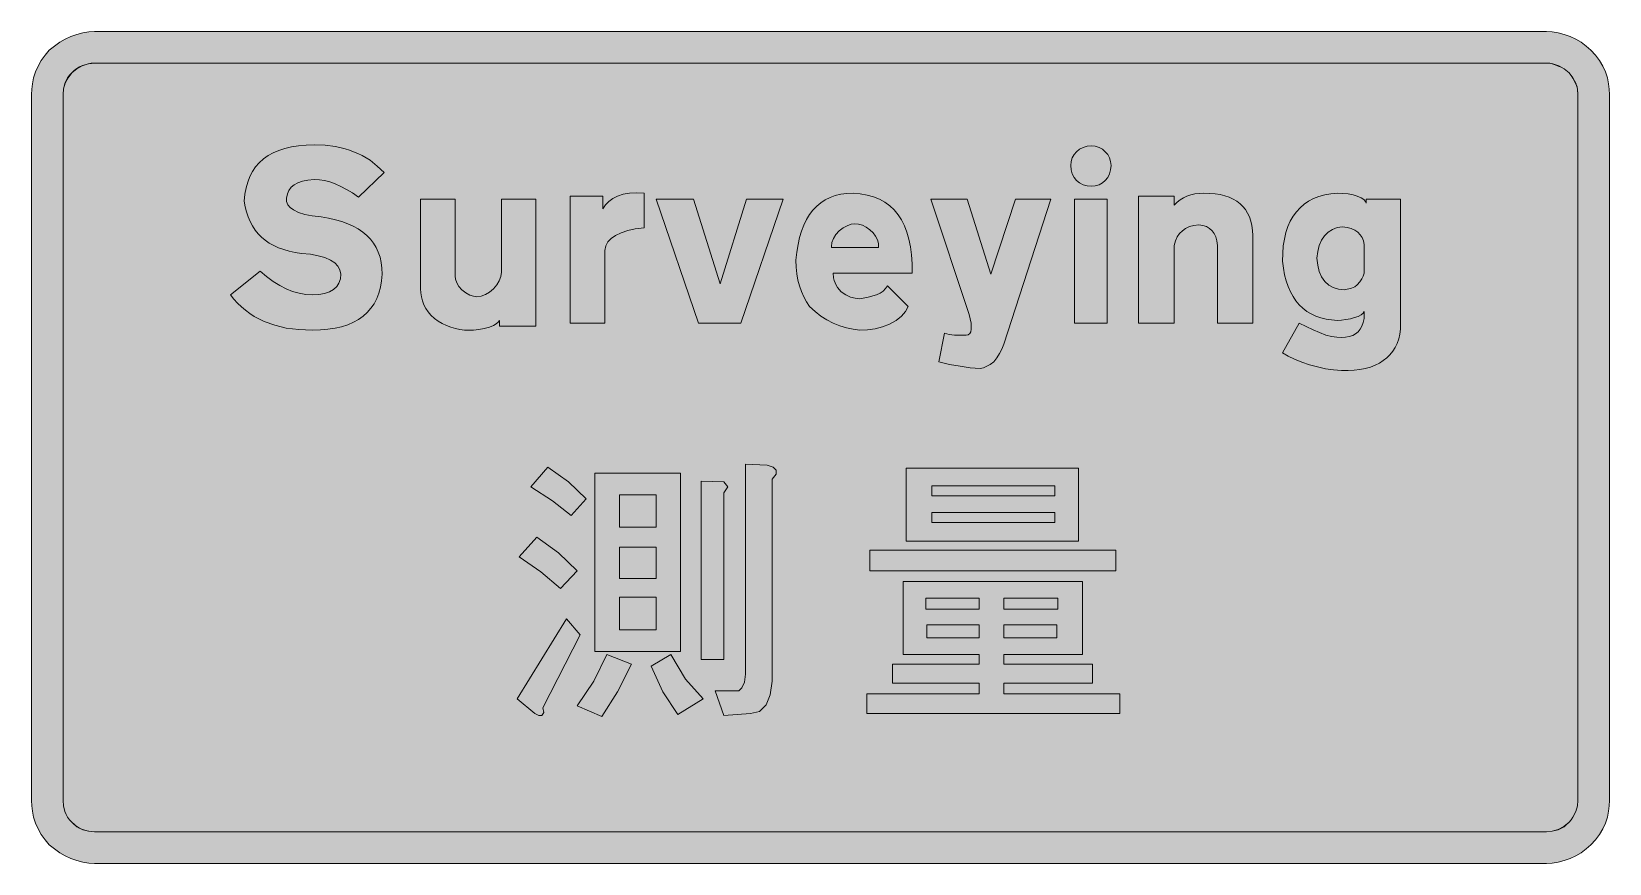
# Model space of a CAD drawing. Header units: metres. Extents: x 44 to 525, y 10 to 264.
import ezdxf

# ---------------------------------------------------------------- set-up
doc = ezdxf.new("R2010")
doc.units = ezdxf.units.M
doc.layers.add('FILL_BLACK_000000', color=7, linetype='Continuous', true_color=0x000000)
doc.layers.add('FILL_WHITE_FFFFFF', color=7, linetype='Continuous', true_color=0xffffff)

msp = doc.modelspace()

# ---------------------------------------------------------------- hatches: boundary and pattern name
at = {"layer": 'FILL_BLACK_000000', "true_color": 0x000000}
h = msp.add_hatch(color=7, dxfattribs=at)
h.dxf.hatch_style = 1
h.paths.add_polyline_path([(509.01, 263.11), (510.81, 262.63), (512.61, 262.02), (514.35, 261.24), (515.98, 260.26), (517.5, 259.11), (518.91, 257.82), (520.37, 256.37), (521.61, 254.74), (522.62, 253.01), (523.41, 251.22), (523.98, 249.42), (524.35, 247.66), (524.55, 245.95), (524.61, 244.32), (524.61, 29.52), (524.55, 27.89), (524.35, 26.18), (523.98, 24.42), (523.41, 22.62), (522.62, 20.83), (521.61, 19.09), (520.37, 17.47), (518.91, 16.02), (517.5, 14.73), (515.98, 13.58), (514.35, 12.6), (512.61, 11.82), (510.81, 11.21), (509.01, 10.73), (507.21, 10.43), (505.41, 10.32), (63.21, 10.32), (61.41, 10.43), (59.61, 10.73), (57.81, 11.21), (56.01, 11.82), (54.26, 12.6), (52.6, 13.58), (50.99, 14.73), (49.41, 16.02), (48.12, 17.47), (46.97, 19.09), (45.99, 20.83), (45.21, 22.62), (44.64, 24.42), (44.27, 26.18), (44.07, 27.89), (44.01, 29.52), (44.01, 244.32), (44.07, 245.95), (44.27, 247.66), (44.64, 249.42), (45.21, 251.22), (45.99, 253.01), (46.97, 254.74), (48.12, 256.37), (49.41, 257.82), (50.99, 259.11), (52.6, 260.26), (54.26, 261.24), (56.01, 262.02), (57.81, 262.63), (59.61, 263.11), (61.41, 263.41), (63.21, 263.52), (505.41, 263.52), (507.21, 263.41), (509.01, 263.11)])
h.paths.add_polyline_path([(61.37, 253.75), (59.53, 253.21), (58.65, 252.79), (57.81, 252.27), (57.02, 251.65), (56.31, 250.92), (55.59, 250.21), (55, 249.42), (54.53, 248.59), (54.17, 247.73), (53.74, 245.98), (53.61, 244.32), (53.61, 29.52), (53.74, 27.86), (54.17, 26.11), (54.53, 25.25), (55, 24.42), (55.59, 23.63), (56.31, 22.92), (57.04, 22.12), (57.85, 21.49), (59.61, 20.52), (61.41, 20.11), (63.21, 19.92), (505.41, 19.92), (507.21, 20.09), (508.97, 20.63), (510.68, 21.57), (512.31, 22.92), (512.94, 23.63), (513.49, 24.42), (514.33, 26.11), (514.84, 27.86), (515.01, 29.52), (515.01, 244.32), (514.84, 246.11), (514.33, 247.84), (513.49, 249.47), (512.31, 250.92), (510.85, 252.15), (509.2, 253.09), (507.37, 253.7), (506.41, 253.86), (505.41, 253.92), (63.21, 253.92), (61.37, 253.75)], flags=16)
h = msp.add_hatch(color=7, dxfattribs=at)
h.dxf.hatch_style = 1
h.paths.add_polyline_path([(121.65, 212.27), (121.7, 211.75), (122.08, 210.79), (122.81, 209.95), (123.81, 209.22), (125.33, 208.43), (127.22, 207.83), (129.51, 207.41), (132.21, 207.12), (134.45, 206.74), (136.54, 206.26), (138.49, 205.69), (140.31, 205.03), (141.97, 204.28), (143.5, 203.43), (144.88, 202.49), (146.12, 201.46), (147.22, 200.33), (148.17, 199.1), (148.97, 197.78), (149.63, 196.36), (150.15, 194.85), (150.52, 193.24), (150.74, 191.53), (150.81, 189.72), (150.62, 187.65), (150.28, 185.71), (149.78, 183.91), (149.13, 182.24), (148.32, 180.7), (147.37, 179.3), (146.26, 178.03), (145, 176.89), (143.59, 175.89), (142.02, 175.02), (140.31, 174.29), (138.45, 173.69), (136.44, 173.22), (134.28, 172.89), (131.97, 172.69), (129.51, 172.62), (125.4, 172.79), (121.6, 173.29), (118.08, 174.14), (114.81, 175.32), (113.28, 176.04), (111.82, 176.84), (110.45, 177.72), (109.15, 178.69), (107.92, 179.75), (106.75, 180.89), (105.65, 182.11), (104.61, 183.42), (113.61, 190.62), (115.62, 188.93), (117.61, 187.47), (119.59, 186.23), (121.56, 185.22), (123.53, 184.43), (125.51, 183.87), (127.5, 183.53), (129.51, 183.42), (131.52, 183.52), (133.27, 183.81), (134.77, 184.31), (136, 184.99), (136.96, 185.88), (137.65, 186.96), (138.07, 188.24), (138.21, 189.72), (137.93, 191), (137.31, 192.14), (136.34, 193.14), (135.02, 193.99), (133.36, 194.71), (131.33, 195.29), (128.95, 195.72), (126.21, 196.02), (124.3, 196.29), (122.5, 196.67), (120.81, 197.14), (119.23, 197.7), (117.76, 198.37), (116.41, 199.13), (115.16, 199.98), (114.02, 200.93), (112.99, 201.98), (112.07, 203.12), (111.26, 204.35), (110.56, 205.68), (109.96, 207.1), (109.47, 208.62), (109.09, 210.22), (108.81, 211.92), (109, 213.99), (109.34, 215.93), (109.84, 217.73), (110.49, 219.4), (111.3, 220.94), (112.25, 222.34), (113.36, 223.61), (114.62, 224.74), (116.03, 225.75), (117.6, 226.62), (119.31, 227.35), (121.17, 227.95), (123.18, 228.42), (125.34, 228.75), (127.65, 228.95), (130.11, 229.02), (133.42, 228.9), (136.56, 228.53), (139.48, 227.88), (140.83, 227.44), (142.11, 226.92), (143.43, 226.42), (144.7, 225.81), (147.1, 224.33), (149.32, 222.57), (151.41, 220.62), (143.61, 213.12), (141.74, 214.39), (139.94, 215.48), (138.2, 216.41), (136.52, 217.17), (134.88, 217.76), (133.27, 218.18), (131.69, 218.44), (130.11, 218.52), (128.21, 218.34), (126.56, 218.01), (125.16, 217.53), (124, 216.91), (123.08, 216.13), (122.39, 215.19), (121.94, 214.09), (121.71, 212.82), (121.65, 212.27)])
h = msp.add_hatch(color=7, dxfattribs=at)
h.dxf.hatch_style = 1
h.paths.add_polyline_path([(372.69, 221.42), (372.34, 220.22), (371.78, 219.14), (371.05, 218.22), (370.16, 217.46), (369.14, 216.9), (368.02, 216.54), (366.81, 216.42), (365.51, 216.54), (364.31, 216.9), (363.23, 217.46), (362.31, 218.22), (361.55, 219.14), (360.99, 220.22), (360.63, 221.42), (360.51, 222.72), (360.63, 223.93), (360.99, 225.05), (361.55, 226.07), (362.31, 226.96), (363.23, 227.69), (364.31, 228.25), (365.51, 228.6), (366.81, 228.72), (368.02, 228.6), (369.14, 228.25), (370.16, 227.69), (371.05, 226.96), (371.78, 226.07), (372.34, 225.05), (372.69, 223.93), (372.81, 222.72), (372.69, 221.42)])
h = msp.add_hatch(color=7, dxfattribs=at)
h.dxf.hatch_style = 1
h.paths.add_polyline_path([(197.61, 212.52), (197.61, 173.82), (186.51, 173.82), (186.51, 175.62), (186.17, 175.12), (185.57, 174.57), (184.7, 174.02), (183.51, 173.52), (181.89, 173.13), (180.25, 172.84), (178.66, 172.68), (177.21, 172.62), (175.85, 172.68), (174.47, 172.84), (173.1, 173.13), (171.73, 173.52), (170.4, 174.03), (169.11, 174.64), (167.87, 175.38), (166.71, 176.22), (165.67, 177.16), (164.79, 178.17), (164.06, 179.25), (163.48, 180.38), (163.05, 181.55), (162.74, 182.76), (162.57, 183.98), (162.51, 185.22), (162.51, 212.52), (173.01, 212.52), (173.01, 189.12), (173.13, 188.13), (173.5, 187.02), (174.15, 185.91), (175.11, 184.92), (176.28, 183.96), (177.47, 183.31), (178.61, 182.94), (179.61, 182.82), (180.96, 182.98), (182.27, 183.46), (183.53, 184.21), (184.71, 185.22), (185.72, 186.4), (186.47, 187.66), (186.95, 188.97), (187.11, 190.32), (187.11, 212.52), (197.61, 212.52)])
h = msp.add_hatch(color=7, dxfattribs=at)
h.dxf.hatch_style = 1
h.paths.add_polyline_path([(208.11, 213.42), (218.01, 213.42), (218.01, 209.52), (218.8, 210.76), (219.81, 211.81), (221.05, 212.68), (222.51, 213.42), (224.2, 213.98), (226.11, 214.32), (228.25, 214.43), (230.61, 214.32), (230.61, 203.82), (227.9, 203.49), (225.58, 202.96), (223.61, 202.26), (221.91, 201.42), (220.55, 200.51), (219.58, 199.51), (218.96, 198.34), (218.61, 196.92), (218.61, 174.72), (208.11, 174.72), (208.11, 213.42)])
h = msp.add_hatch(color=7, dxfattribs=at)
h.dxf.hatch_style = 1
h.paths.add_polyline_path([(234.21, 212.52), (245.61, 212.52), (253.71, 186.72), (261.81, 212.52), (272.91, 212.52), (260.01, 174.72), (253.71, 174.72), (247.11, 174.72), (234.21, 212.52)])
h = msp.add_hatch(color=7, dxfattribs=at)
h.dxf.hatch_style = 1
h.paths.add_polyline_path([(288.28, 188.52), (288.46, 187.74), (288.81, 187.02), (289.09, 186.34), (289.48, 185.67), (290.61, 184.32), (292.01, 183.36), (293.46, 182.71), (294.91, 182.34), (296.31, 182.22), (298.86, 182.71), (301.41, 183.42), (302.47, 183.93), (303.4, 184.54), (304.15, 185.28), (304.71, 186.12), (311.01, 179.82), (310.16, 178.3), (308.95, 176.89), (307.34, 175.6), (305.31, 174.42), (303.19, 173.63), (300.92, 173.07), (298.6, 172.73), (296.31, 172.62), (294.28, 172.91), (292.26, 173.33), (290.23, 173.93), (288.21, 174.72), (286.24, 175.73), (284.38, 176.93), (282.64, 178.31), (281.01, 179.82), (280.05, 181.23), (279.21, 182.74), (278.49, 184.36), (277.9, 186.08), (277.43, 187.9), (277.09, 189.82), (276.88, 191.83), (276.81, 193.92), (277.09, 196.37), (277.47, 198.67), (277.96, 200.82), (278.56, 202.8), (279.26, 204.63), (280.07, 206.31), (280.99, 207.82), (282.02, 209.18), (283.16, 210.38), (284.41, 211.42), (285.76, 212.31), (287.23, 213.03), (288.81, 213.59), (290.5, 214), (292.3, 214.24), (294.21, 214.32), (296.44, 214.12), (298.53, 213.74), (300.46, 213.19), (302.25, 212.46), (303.9, 211.56), (305.39, 210.48), (306.74, 209.23), (307.93, 207.79), (308.99, 206.19), (309.89, 204.41), (310.65, 202.45), (311.25, 200.31), (311.71, 198), (312.03, 195.52), (312.19, 192.86), (312.21, 190.02), (288.21, 190.02), (288.28, 188.52)])
h.paths.add_polyline_path([(302.01, 198.12), (302.01, 198.72), (302.01, 199.02), (301.67, 200.14), (301.11, 201.23), (300.32, 202.27), (299.31, 203.22), (298.18, 204.01), (297.06, 204.57), (295.93, 204.91), (294.81, 205.02), (293.64, 204.86), (292.41, 204.42), (291.18, 203.75), (290.01, 202.92), (289, 201.75), (288.25, 200.52), (287.77, 199.29), (287.61, 198.12), (287.61, 197.82), (302.01, 197.82), (302.01, 198.12)], flags=16)
h = msp.add_hatch(color=7, dxfattribs=at)
h.dxf.hatch_style = 1
h.paths.add_polyline_path([(340.11, 168.42), (339.56, 166.9), (338.83, 165.49), (338, 164.2), (337.11, 163.02), (336.03, 162.23), (335.01, 161.63), (333.99, 161.21), (332.91, 160.92), (329.93, 161.21), (326.83, 161.63), (323.63, 162.23), (320.31, 163.02), (322.11, 171.72), (323.5, 171.31), (325.11, 171.12), (328.71, 171.12), (329.32, 171.23), (329.8, 171.57), (330.1, 172.13), (330.21, 172.92), (330.21, 174.72), (329.61, 177.42), (317.91, 212.52), (329.01, 212.52), (336.21, 189.72), (343.71, 212.52), (354.51, 212.52), (340.11, 168.42)])
h = msp.add_hatch(color=7, dxfattribs=at)
h.dxf.hatch_style = 1
h.paths.add_polyline_path([(361.71, 174.72), (361.71, 212.52), (371.61, 212.52), (371.61, 174.72), (361.71, 174.72)])
h = msp.add_hatch(color=7, dxfattribs=at)
h.dxf.hatch_style = 1
h.paths.add_polyline_path([(405.21, 174.72), (405.21, 196.92), (405.21, 197.52), (405.21, 198.12), (405.21, 198.42), (405.03, 199.8), (404.7, 201.01), (404.22, 202.05), (403.6, 202.92), (402.82, 203.62), (401.88, 204.16), (400.78, 204.52), (399.51, 204.72), (398.02, 204.52), (396.69, 204.16), (395.53, 203.62), (394.52, 202.92), (393.67, 202.05), (392.97, 201.01), (392.42, 199.8), (392.01, 198.42), (392.01, 198.12), (392.01, 174.72), (381.21, 174.72), (381.21, 213.42), (392.01, 213.42), (392.01, 210.72), (392.91, 211.56), (393.85, 212.29), (394.84, 212.91), (395.91, 213.42), (397.09, 213.81), (398.35, 214.09), (399.66, 214.26), (401.01, 214.32), (402.81, 214.27), (404.48, 214.12), (406.04, 213.88), (407.49, 213.53), (408.82, 213.08), (410.03, 212.53), (411.13, 211.88), (412.11, 211.13), (412.98, 210.28), (413.74, 209.32), (414.39, 208.27), (414.93, 207.11), (415.36, 205.84), (415.69, 204.47), (415.9, 203), (416.01, 201.42), (416.01, 200.82), (416.01, 174.72), (405.21, 174.72)])
h = msp.add_hatch(color=7, dxfattribs=at)
h.dxf.hatch_style = 1
h.paths.add_polyline_path([(460.42, 169.95), (459.94, 168.61), (459.34, 167.37), (458.61, 166.22), (457.77, 165.16), (456.8, 164.21), (455.72, 163.36), (454.53, 162.61), (453.21, 161.96), (451.79, 161.42), (450.25, 160.98), (448.6, 160.65), (446.85, 160.43), (444.98, 160.32), (443.01, 160.32), (440.6, 160.53), (438.13, 160.91), (435.65, 161.45), (433.22, 162.12), (430.89, 162.9), (428.71, 163.78), (426.73, 164.73), (425.01, 165.72), (430.11, 174.72), (434.38, 172.69), (438.21, 171.12), (439.95, 170.73), (441.55, 170.48), (442.98, 170.4), (444.21, 170.52), (445.38, 170.7), (446.41, 171.03), (447.31, 171.51), (448.07, 172.13), (448.71, 172.91), (449.23, 173.85), (449.63, 174.95), (449.91, 176.22), (449.91, 178.32), (449.57, 177.83), (448.97, 177.31), (448.1, 176.84), (446.91, 176.52), (445.69, 176.13), (444.36, 175.84), (443.03, 175.68), (441.81, 175.62), (440, 175.74), (438.29, 176), (436.69, 176.39), (435.18, 176.91), (433.77, 177.57), (432.46, 178.36), (431.25, 179.29), (430.15, 180.34), (429.14, 181.54), (428.24, 182.86), (427.44, 184.32), (426.75, 185.91), (426.16, 187.64), (425.67, 189.5), (425.29, 191.49), (425.01, 193.62), (425.08, 196.02), (425.28, 198.27), (425.61, 200.38), (426.07, 202.34), (426.67, 204.15), (427.4, 205.81), (428.26, 207.33), (429.25, 208.69), (430.37, 209.91), (431.62, 210.99), (432.99, 211.91), (434.5, 212.69), (436.14, 213.32), (437.9, 213.8), (439.79, 214.13), (441.81, 214.32), (443.42, 214.26), (445.03, 214.09), (446.53, 213.81), (447.81, 213.42), (448.99, 212.92), (449.83, 212.37), (450.34, 211.82), (450.51, 211.32), (450.51, 212.52), (461.01, 212.52), (461.01, 172.92), (460.78, 171.39), (460.42, 169.95)])
h.paths.add_polyline_path([(449.3, 200.79), (448.72, 201.67), (447.96, 202.43), (447.03, 203.07), (445.94, 203.57), (444.7, 203.92), (443.31, 204.12), (441.7, 203.86), (440.23, 203.29), (438.94, 202.45), (437.83, 201.34), (436.92, 199.98), (436.22, 198.38), (435.75, 196.56), (435.51, 194.52), (435.75, 192.38), (436.23, 190.49), (436.95, 188.85), (437.91, 187.47), (439.09, 186.38), (440.49, 185.58), (442.1, 185.09), (443.91, 184.92), (446.08, 185.44), (447.03, 185.85), (447.81, 186.42), (448.6, 187.32), (449.2, 188.22), (449.62, 189.12), (449.91, 190.02), (449.91, 198.72), (449.7, 199.8), (449.3, 200.79)], flags=16)
h = msp.add_hatch(color=7, dxfattribs=at)
h.dxf.hatch_style = 1
h.paths.add_polyline_path([(207.51, 126.42), (212.91, 121.32), (208.41, 116.22), (202.71, 120.72), (196.11, 124.92), (201.21, 130.92), (207.51, 126.42)])
h = msp.add_hatch(color=7, dxfattribs=at)
h.dxf.hatch_style = 1
h.paths.add_polyline_path([(268.11, 131.52), (269.91, 130.92), (270.81, 130.02), (270.81, 128.82), (269.61, 127.32), (269.61, 65.82), (269.01, 61.62), (267.81, 58.62), (265.71, 56.52), (263.01, 55.92), (254.91, 55.32), (252.21, 62.82), (257.91, 62.82), (259.41, 62.82), (260.31, 63.72), (261.21, 65.52), (261.51, 67.92), (261.51, 131.82), (268.11, 131.52)])
h = msp.add_hatch(color=7, dxfattribs=at)
h.dxf.hatch_style = 1
h.paths.add_polyline_path([(310.41, 108.42), (310.41, 130.62), (362.91, 130.62), (362.91, 108.42), (310.41, 108.42)])
h.paths.add_polyline_path([(318.21, 125.22), (318.21, 122.22), (355.71, 122.22), (355.71, 125.22), (318.21, 125.22)], flags=16)
h.paths.add_polyline_path([(355.71, 117.12), (318.21, 117.12), (318.21, 114.12), (355.71, 114.12), (355.71, 117.12)], flags=16)
h = msp.add_hatch(color=7, dxfattribs=at)
h.dxf.hatch_style = 1
h.paths.add_polyline_path([(215.61, 129.12), (241.71, 129.12), (241.71, 74.82), (215.61, 74.82), (215.61, 129.12)])
h.paths.add_polyline_path([(223.11, 112.62), (234.21, 112.62), (234.21, 122.52), (223.11, 122.52), (223.11, 112.62)], flags=16)
h.paths.add_polyline_path([(223.11, 106.62), (223.11, 97.02), (234.21, 97.02), (234.21, 106.62), (223.11, 106.62)], flags=16)
h.paths.add_polyline_path([(234.21, 91.32), (223.11, 91.32), (223.11, 81.42), (234.21, 81.42), (234.21, 91.32)], flags=16)
h = msp.add_hatch(color=7, dxfattribs=at)
h.dxf.hatch_style = 1
h.paths.add_polyline_path([(254.91, 126.42), (256.11, 124.92), (254.91, 123.12), (254.91, 72.42), (248.01, 72.42), (248.01, 126.72), (254.91, 126.42)])
h = msp.add_hatch(color=7, dxfattribs=at)
h.dxf.hatch_style = 1
h.paths.add_polyline_path([(204.51, 104.82), (210.21, 99.42), (205.11, 94.02), (199.11, 99.12), (192.51, 103.62), (197.91, 109.62), (204.51, 104.82)])
h = msp.add_hatch(color=7, dxfattribs=at)
h.dxf.hatch_style = 1
h.paths.add_polyline_path([(374.31, 105.72), (374.31, 99.42), (299.31, 99.42), (299.31, 105.72), (374.31, 105.72)])
h = msp.add_hatch(color=7, dxfattribs=at)
h.dxf.hatch_style = 1
h.paths.add_polyline_path([(340.11, 70.92), (367.11, 70.92), (367.11, 65.22), (340.11, 65.22), (340.11, 61.92), (375.51, 61.92), (375.51, 55.92), (298.41, 55.92), (298.41, 61.92), (332.61, 61.92), (332.61, 65.22), (306.21, 65.22), (306.21, 70.92), (332.61, 70.92), (332.61, 73.92), (309.51, 73.92), (309.51, 96.12), (364.11, 96.12), (364.11, 73.92), (340.11, 73.92), (340.11, 70.92)])
h.paths.add_polyline_path([(332.61, 87.72), (332.61, 91.02), (316.41, 91.02), (316.41, 87.72), (332.61, 87.72)], flags=16)
h.paths.add_polyline_path([(340.11, 87.72), (356.61, 87.72), (356.61, 91.02), (340.11, 91.02), (340.11, 87.72)], flags=16)
h.paths.add_polyline_path([(316.71, 82.92), (316.71, 79.02), (332.61, 79.02), (332.61, 82.92), (316.71, 82.92)], flags=16)
h.paths.add_polyline_path([(356.31, 82.92), (340.11, 82.92), (340.11, 79.02), (356.31, 79.02), (356.31, 82.92)], flags=16)
h = msp.add_hatch(color=7, dxfattribs=at)
h.dxf.hatch_style = 1
h.paths.add_polyline_path([(206.91, 84.72), (211.11, 79.92), (199.71, 57.72), (200.01, 56.22), (199.41, 55.32), (198.51, 55.32), (197.31, 55.92), (191.91, 60.42), (206.91, 84.72)])
h = msp.add_hatch(color=7, dxfattribs=at)
h.dxf.hatch_style = 1
h.paths.add_polyline_path([(215.31, 65.82), (219.21, 73.92), (226.71, 70.92), (222.51, 62.52), (217.71, 55.02), (210.21, 58.32), (215.31, 65.82)])
h = msp.add_hatch(color=7, dxfattribs=at)
h.dxf.hatch_style = 1
h.paths.add_polyline_path([(243.21, 66.42), (248.61, 60.42), (240.81, 55.62), (236.31, 62.52), (232.71, 70.32), (238.71, 73.92), (243.21, 66.42)])
at = {"layer": 'FILL_WHITE_FFFFFF', "true_color": 0xffffff}
h = msp.add_hatch(color=7, dxfattribs=at)
h.dxf.hatch_style = 1
h.paths.add_polyline_path([(505.41, 253.92), (506.31, 253.86), (507.21, 253.69), (508.11, 253.41), (509.01, 253.02), (509.91, 252.69), (510.77, 252.19), (512.31, 250.92), (512.93, 250.19), (513.47, 249.38), (514.41, 247.62), (514.76, 246.72), (514.93, 245.86), (515.01, 244.32), (515.01, 29.52), (514.84, 27.86), (514.33, 26.11), (513.49, 24.42), (512.94, 23.63), (512.31, 22.92), (511.58, 22.12), (510.77, 21.49), (509.01, 20.52), (507.21, 20.11), (505.41, 19.92), (63.21, 19.92), (61.37, 20.09), (59.53, 20.63), (58.65, 21.05), (57.81, 21.57), (57.02, 22.19), (56.31, 22.92), (55.59, 23.63), (55, 24.42), (54.53, 25.25), (54.17, 26.11), (53.74, 27.86), (53.61, 29.52), (53.61, 244.32), (53.78, 246.11), (54.28, 247.84), (55.13, 249.47), (56.31, 250.92), (57.77, 252.15), (59.42, 253.09), (61.25, 253.7), (62.21, 253.86), (63.21, 253.92), (505.41, 253.92)])

# ---------------------------------------------------------------- linework, layer by layer
at = {"layer": 'FILL_BLACK_000000', "lineweight": 0, "true_color": 0x000000}
for points in [[(509.01, 263.11), (510.81, 262.63), (512.61, 262.02), (514.35, 261.24), (515.98, 260.26), (517.5, 259.11), (518.91, 257.82), (520.37, 256.37), (521.61, 254.74), (522.62, 253.01), (523.41, 251.22), (523.98, 249.42), (524.35, 247.66), (524.55, 245.95), (524.61, 244.32), (524.61, 29.52), (524.55, 27.89), (524.35, 26.18), (523.98, 24.42), (523.41, 22.62), (522.62, 20.83), (521.61, 19.09), (520.37, 17.47), (518.91, 16.02), (517.5, 14.73), (515.98, 13.58), (514.35, 12.6), (512.61, 11.82), (510.81, 11.21), (509.01, 10.73), (507.21, 10.43), (505.41, 10.32), (63.21, 10.32), (61.41, 10.43), (59.61, 10.73), (57.81, 11.21), (56.01, 11.82), (54.26, 12.6), (52.6, 13.58), (50.99, 14.73), (49.41, 16.02), (48.12, 17.47), (46.97, 19.09), (45.99, 20.83), (45.21, 22.62), (44.64, 24.42), (44.27, 26.18), (44.07, 27.89), (44.01, 29.52), (44.01, 244.32), (44.07, 245.95), (44.27, 247.66), (44.64, 249.42), (45.21, 251.22), (45.99, 253.01), (46.97, 254.74), (48.12, 256.37), (49.41, 257.82), (50.99, 259.11), (52.6, 260.26), (54.26, 261.24), (56.01, 262.02), (57.81, 262.63), (59.61, 263.11), (61.41, 263.41), (63.21, 263.52), (505.41, 263.52), (507.21, 263.41)], [(61.37, 253.75), (59.53, 253.21), (58.65, 252.79), (57.81, 252.27), (57.02, 251.65), (56.31, 250.92), (55.59, 250.21), (55, 249.42), (54.53, 248.59), (54.17, 247.73), (53.74, 245.98), (53.61, 244.32), (53.61, 29.52), (53.74, 27.86), (54.17, 26.11), (54.53, 25.25), (55, 24.42), (55.59, 23.63), (56.31, 22.92), (57.04, 22.12), (57.85, 21.49), (59.61, 20.52), (61.41, 20.11), (63.21, 19.92), (505.41, 19.92), (507.21, 20.09), (508.97, 20.63), (510.68, 21.57), (512.31, 22.92), (512.94, 23.63), (513.49, 24.42), (514.33, 26.11), (514.84, 27.86), (515.01, 29.52), (515.01, 244.32), (514.84, 246.11), (514.33, 247.84), (513.49, 249.47), (512.31, 250.92), (510.85, 252.15), (509.2, 253.09), (507.37, 253.7), (506.41, 253.86), (505.41, 253.92), (63.21, 253.92)], [(121.65, 212.27), (121.7, 211.75), (122.08, 210.79), (122.81, 209.95), (123.81, 209.22), (125.33, 208.43), (127.22, 207.83), (129.51, 207.41), (132.21, 207.12), (134.45, 206.74), (136.54, 206.26), (138.49, 205.69), (140.31, 205.03), (141.97, 204.28), (143.5, 203.43), (144.88, 202.49), (146.12, 201.46), (147.22, 200.33), (148.17, 199.1), (148.97, 197.78), (149.63, 196.36), (150.15, 194.85), (150.52, 193.24), (150.74, 191.53), (150.81, 189.72), (150.62, 187.65), (150.28, 185.71), (149.78, 183.91), (149.13, 182.24), (148.32, 180.7), (147.37, 179.3), (146.26, 178.03), (145, 176.89), (143.59, 175.89), (142.02, 175.02), (140.31, 174.29), (138.45, 173.69), (136.44, 173.22), (134.28, 172.89), (131.97, 172.69), (129.51, 172.62), (125.4, 172.79), (121.6, 173.29), (118.08, 174.14), (114.81, 175.32), (113.28, 176.04), (111.82, 176.84), (110.45, 177.72), (109.15, 178.69), (107.92, 179.75), (106.75, 180.89), (105.65, 182.11), (104.61, 183.42), (113.61, 190.62), (115.62, 188.93), (117.61, 187.47), (119.59, 186.23), (121.56, 185.22), (123.53, 184.43), (125.51, 183.87), (127.5, 183.53), (129.51, 183.42), (131.52, 183.52), (133.27, 183.81), (134.77, 184.31), (136, 184.99), (136.96, 185.88), (137.65, 186.96), (138.07, 188.24), (138.21, 189.72), (137.93, 191), (137.31, 192.14), (136.34, 193.14), (135.02, 193.99), (133.36, 194.71), (131.33, 195.29), (128.95, 195.72), (126.21, 196.02), (124.3, 196.29), (122.5, 196.67), (120.81, 197.14), (119.23, 197.7), (117.76, 198.37), (116.41, 199.13), (115.16, 199.98), (114.02, 200.93), (112.99, 201.98), (112.07, 203.12), (111.26, 204.35), (110.56, 205.68), (109.96, 207.1), (109.47, 208.62), (109.09, 210.22), (108.81, 211.92), (109, 213.99), (109.34, 215.93), (109.84, 217.73), (110.49, 219.4), (111.3, 220.94), (112.25, 222.34), (113.36, 223.61), (114.62, 224.74), (116.03, 225.75), (117.6, 226.62), (119.31, 227.35), (121.17, 227.95), (123.18, 228.42), (125.34, 228.75), (127.65, 228.95), (130.11, 229.02), (133.42, 228.9), (136.56, 228.53), (139.48, 227.88), (140.83, 227.44), (142.11, 226.92), (143.43, 226.42), (144.7, 225.81), (147.1, 224.33), (149.32, 222.57), (151.41, 220.62), (143.61, 213.12), (141.74, 214.39), (139.94, 215.48), (138.2, 216.41), (136.52, 217.17), (134.88, 217.76), (133.27, 218.18), (131.69, 218.44), (130.11, 218.52), (128.21, 218.34), (126.56, 218.01), (125.16, 217.53), (124, 216.91), (123.08, 216.13), (122.39, 215.19), (121.94, 214.09), (121.71, 212.82)], [(372.69, 221.42), (372.34, 220.22), (371.78, 219.14), (371.05, 218.22), (370.16, 217.46), (369.14, 216.9), (368.02, 216.54), (366.81, 216.42), (365.51, 216.54), (364.31, 216.9), (363.23, 217.46), (362.31, 218.22), (361.55, 219.14), (360.99, 220.22), (360.63, 221.42), (360.51, 222.72), (360.63, 223.93), (360.99, 225.05), (361.55, 226.07), (362.31, 226.96), (363.23, 227.69), (364.31, 228.25), (365.51, 228.6), (366.81, 228.72), (368.02, 228.6), (369.14, 228.25), (370.16, 227.69), (371.05, 226.96), (371.78, 226.07), (372.34, 225.05), (372.69, 223.93), (372.81, 222.72)], [(197.61, 212.52), (197.61, 173.82), (186.51, 173.82), (186.51, 175.62), (186.17, 175.12), (185.57, 174.57), (184.7, 174.02), (183.51, 173.52), (181.89, 173.13), (180.25, 172.84), (178.66, 172.68), (177.21, 172.62), (175.85, 172.68), (174.47, 172.84), (173.1, 173.13), (171.73, 173.52), (170.4, 174.03), (169.11, 174.64), (167.87, 175.38), (166.71, 176.22), (165.67, 177.16), (164.79, 178.17), (164.06, 179.25), (163.48, 180.38), (163.05, 181.55), (162.74, 182.76), (162.57, 183.98), (162.51, 185.22), (162.51, 212.52), (173.01, 212.52), (173.01, 189.12), (173.13, 188.13), (173.5, 187.02), (174.15, 185.91), (175.11, 184.92), (176.28, 183.96), (177.47, 183.31), (178.61, 182.94), (179.61, 182.82), (180.96, 182.98), (182.27, 183.46), (183.53, 184.21), (184.71, 185.22), (185.72, 186.4), (186.47, 187.66), (186.95, 188.97), (187.11, 190.32), (187.11, 212.52)], [(208.11, 213.42), (218.01, 213.42), (218.01, 209.52), (218.8, 210.76), (219.81, 211.81), (221.05, 212.68), (222.51, 213.42), (224.2, 213.98), (226.11, 214.32), (228.25, 214.43), (230.61, 214.32), (230.61, 203.82), (227.9, 203.49), (225.58, 202.96), (223.61, 202.26), (221.91, 201.42), (220.55, 200.51), (219.58, 199.51), (218.96, 198.34), (218.61, 196.92), (218.61, 174.72), (208.11, 174.72)], [(234.21, 212.52), (245.61, 212.52), (253.71, 186.72), (261.81, 212.52), (272.91, 212.52), (260.01, 174.72), (253.71, 174.72), (247.11, 174.72)], [(288.28, 188.52), (288.46, 187.74), (288.81, 187.02), (289.09, 186.34), (289.48, 185.67), (290.61, 184.32), (292.01, 183.36), (293.46, 182.71), (294.91, 182.34), (296.31, 182.22), (298.86, 182.71), (301.41, 183.42), (302.47, 183.93), (303.4, 184.54), (304.15, 185.28), (304.71, 186.12), (311.01, 179.82), (310.16, 178.3), (308.95, 176.89), (307.34, 175.6), (305.31, 174.42), (303.19, 173.63), (300.92, 173.07), (298.6, 172.73), (296.31, 172.62), (294.28, 172.91), (292.26, 173.33), (290.23, 173.93), (288.21, 174.72), (286.24, 175.73), (284.38, 176.93), (282.64, 178.31), (281.01, 179.82), (280.05, 181.23), (279.21, 182.74), (278.49, 184.36), (277.9, 186.08), (277.43, 187.9), (277.09, 189.82), (276.88, 191.83), (276.81, 193.92), (277.09, 196.37), (277.47, 198.67), (277.96, 200.82), (278.56, 202.8), (279.26, 204.63), (280.07, 206.31), (280.99, 207.82), (282.02, 209.18), (283.16, 210.38), (284.41, 211.42), (285.76, 212.31), (287.23, 213.03), (288.81, 213.59), (290.5, 214), (292.3, 214.24), (294.21, 214.32), (296.44, 214.12), (298.53, 213.74), (300.46, 213.19), (302.25, 212.46), (303.9, 211.56), (305.39, 210.48), (306.74, 209.23), (307.93, 207.79), (308.99, 206.19), (309.89, 204.41), (310.65, 202.45), (311.25, 200.31), (311.71, 198), (312.03, 195.52), (312.19, 192.86), (312.21, 190.02), (288.21, 190.02)], [(340.11, 168.42), (339.56, 166.9), (338.83, 165.49), (338, 164.2), (337.11, 163.02), (336.03, 162.23), (335.01, 161.63), (333.99, 161.21), (332.91, 160.92), (329.93, 161.21), (326.83, 161.63), (323.63, 162.23), (320.31, 163.02), (322.11, 171.72), (323.5, 171.31), (325.11, 171.12), (328.71, 171.12), (329.32, 171.23), (329.8, 171.57), (330.1, 172.13), (330.21, 172.92), (330.21, 174.72), (329.61, 177.42), (317.91, 212.52), (329.01, 212.52), (336.21, 189.72), (343.71, 212.52), (354.51, 212.52)], [(361.71, 174.72), (361.71, 212.52), (371.61, 212.52), (371.61, 174.72)], [(405.21, 174.72), (405.21, 196.92), (405.21, 197.52), (405.21, 198.12), (405.21, 198.42), (405.03, 199.8), (404.7, 201.01), (404.22, 202.05), (403.6, 202.92), (402.82, 203.62), (401.88, 204.16), (400.78, 204.52), (399.51, 204.72), (398.02, 204.52), (396.69, 204.16), (395.53, 203.62), (394.52, 202.92), (393.67, 202.05), (392.97, 201.01), (392.42, 199.8), (392.01, 198.42), (392.01, 198.12), (392.01, 174.72), (381.21, 174.72), (381.21, 213.42), (392.01, 213.42), (392.01, 210.72), (392.91, 211.56), (393.85, 212.29), (394.84, 212.91), (395.91, 213.42), (397.09, 213.81), (398.35, 214.09), (399.66, 214.26), (401.01, 214.32), (402.81, 214.27), (404.48, 214.12), (406.04, 213.88), (407.49, 213.53), (408.82, 213.08), (410.03, 212.53), (411.13, 211.88), (412.11, 211.13), (412.98, 210.28), (413.74, 209.32), (414.39, 208.27), (414.93, 207.11), (415.36, 205.84), (415.69, 204.47), (415.9, 203), (416.01, 201.42), (416.01, 200.82), (416.01, 174.72)], [(460.42, 169.95), (459.94, 168.61), (459.34, 167.37), (458.61, 166.22), (457.77, 165.16), (456.8, 164.21), (455.72, 163.36), (454.53, 162.61), (453.21, 161.96), (451.79, 161.42), (450.25, 160.98), (448.6, 160.65), (446.85, 160.43), (444.98, 160.32), (443.01, 160.32), (440.6, 160.53), (438.13, 160.91), (435.65, 161.45), (433.22, 162.12), (430.89, 162.9), (428.71, 163.78), (426.73, 164.73), (425.01, 165.72), (430.11, 174.72), (434.38, 172.69), (438.21, 171.12), (439.95, 170.73), (441.55, 170.48), (442.98, 170.4), (444.21, 170.52), (445.38, 170.7), (446.41, 171.03), (447.31, 171.51), (448.07, 172.13), (448.71, 172.91), (449.23, 173.85), (449.63, 174.95), (449.91, 176.22), (449.91, 178.32), (449.57, 177.83), (448.97, 177.31), (448.1, 176.84), (446.91, 176.52), (445.69, 176.13), (444.36, 175.84), (443.03, 175.68), (441.81, 175.62), (440, 175.74), (438.29, 176), (436.69, 176.39), (435.18, 176.91), (433.77, 177.57), (432.46, 178.36), (431.25, 179.29), (430.15, 180.34), (429.14, 181.54), (428.24, 182.86), (427.44, 184.32), (426.75, 185.91), (426.16, 187.64), (425.67, 189.5), (425.29, 191.49), (425.01, 193.62), (425.08, 196.02), (425.28, 198.27), (425.61, 200.38), (426.07, 202.34), (426.67, 204.15), (427.4, 205.81), (428.26, 207.33), (429.25, 208.69), (430.37, 209.91), (431.62, 210.99), (432.99, 211.91), (434.5, 212.69), (436.14, 213.32), (437.9, 213.8), (439.79, 214.13), (441.81, 214.32), (443.42, 214.26), (445.03, 214.09), (446.53, 213.81), (447.81, 213.42), (448.99, 212.92), (449.83, 212.37), (450.34, 211.82), (450.51, 211.32), (450.51, 212.52), (461.01, 212.52), (461.01, 172.92), (460.78, 171.39)], [(302.01, 198.12), (302.01, 198.72), (302.01, 199.02), (301.67, 200.14), (301.11, 201.23), (300.32, 202.27), (299.31, 203.22), (298.18, 204.01), (297.06, 204.57), (295.93, 204.91), (294.81, 205.02), (293.64, 204.86), (292.41, 204.42), (291.18, 203.75), (290.01, 202.92), (289, 201.75), (288.25, 200.52), (287.77, 199.29), (287.61, 198.12), (287.61, 197.82), (302.01, 197.82)], [(449.3, 200.79), (448.72, 201.67), (447.96, 202.43), (447.03, 203.07), (445.94, 203.57), (444.7, 203.92), (443.31, 204.12), (441.7, 203.86), (440.23, 203.29), (438.94, 202.45), (437.83, 201.34), (436.92, 199.98), (436.22, 198.38), (435.75, 196.56), (435.51, 194.52), (435.75, 192.38), (436.23, 190.49), (436.95, 188.85), (437.91, 187.47), (439.09, 186.38), (440.49, 185.58), (442.1, 185.09), (443.91, 184.92), (446.08, 185.44), (447.03, 185.85), (447.81, 186.42), (448.6, 187.32), (449.2, 188.22), (449.62, 189.12), (449.91, 190.02), (449.91, 198.72), (449.7, 199.8)], [(207.51, 126.42), (212.91, 121.32), (208.41, 116.22), (202.71, 120.72), (196.11, 124.92), (201.21, 130.92)], [(268.11, 131.52), (269.91, 130.92), (270.81, 130.02), (270.81, 128.82), (269.61, 127.32), (269.61, 65.82), (269.01, 61.62), (267.81, 58.62), (265.71, 56.52), (263.01, 55.92), (254.91, 55.32), (252.21, 62.82), (257.91, 62.82), (259.41, 62.82), (260.31, 63.72), (261.21, 65.52), (261.51, 67.92), (261.51, 131.82)], [(310.41, 108.42), (310.41, 130.62), (362.91, 130.62), (362.91, 108.42)], [(215.61, 129.12), (241.71, 129.12), (241.71, 74.82), (215.61, 74.82)], [(254.91, 126.42), (256.11, 124.92), (254.91, 123.12), (254.91, 72.42), (248.01, 72.42), (248.01, 126.72)], [(318.21, 125.22), (318.21, 122.22), (355.71, 122.22), (355.71, 125.22)], [(223.11, 112.62), (234.21, 112.62), (234.21, 122.52), (223.11, 122.52)], [(355.71, 117.12), (318.21, 117.12), (318.21, 114.12), (355.71, 114.12)], [(204.51, 104.82), (210.21, 99.42), (205.11, 94.02), (199.11, 99.12), (192.51, 103.62), (197.91, 109.62)], [(223.11, 106.62), (223.11, 97.02), (234.21, 97.02), (234.21, 106.62)], [(374.31, 105.72), (374.31, 99.42), (299.31, 99.42), (299.31, 105.72)], [(340.11, 70.92), (367.11, 70.92), (367.11, 65.22), (340.11, 65.22), (340.11, 61.92), (375.51, 61.92), (375.51, 55.92), (298.41, 55.92), (298.41, 61.92), (332.61, 61.92), (332.61, 65.22), (306.21, 65.22), (306.21, 70.92), (332.61, 70.92), (332.61, 73.92), (309.51, 73.92), (309.51, 96.12), (364.11, 96.12), (364.11, 73.92), (340.11, 73.92)], [(234.21, 91.32), (223.11, 91.32), (223.11, 81.42), (234.21, 81.42)], [(332.61, 87.72), (332.61, 91.02), (316.41, 91.02), (316.41, 87.72)], [(340.11, 87.72), (356.61, 87.72), (356.61, 91.02), (340.11, 91.02)], [(206.91, 84.72), (211.11, 79.92), (199.71, 57.72), (200.01, 56.22), (199.41, 55.32), (198.51, 55.32), (197.31, 55.92), (191.91, 60.42)], [(316.71, 82.92), (316.71, 79.02), (332.61, 79.02), (332.61, 82.92)], [(356.31, 82.92), (340.11, 82.92), (340.11, 79.02), (356.31, 79.02)], [(215.31, 65.82), (219.21, 73.92), (226.71, 70.92), (222.51, 62.52), (217.71, 55.02), (210.21, 58.32)], [(243.21, 66.42), (248.61, 60.42), (240.81, 55.62), (236.31, 62.52), (232.71, 70.32), (238.71, 73.92)]]:
    msp.add_lwpolyline(points, close=True, dxfattribs=at)
at = {"layer": 'FILL_WHITE_FFFFFF', "lineweight": 0, "true_color": 0xffffff}
msp.add_lwpolyline([(505.41, 253.92), (506.31, 253.86), (507.21, 253.69), (508.11, 253.41), (509.01, 253.02), (509.91, 252.69), (510.77, 252.19), (512.31, 250.92), (512.93, 250.19), (513.47, 249.38), (514.41, 247.62), (514.76, 246.72), (514.93, 245.86), (515.01, 244.32), (515.01, 29.52), (514.84, 27.86), (514.33, 26.11), (513.49, 24.42), (512.94, 23.63), (512.31, 22.92), (511.58, 22.12), (510.77, 21.49), (509.01, 20.52), (507.21, 20.11), (505.41, 19.92), (63.21, 19.92), (61.37, 20.09), (59.53, 20.63), (58.65, 21.05), (57.81, 21.57), (57.02, 22.19), (56.31, 22.92), (55.59, 23.63), (55, 24.42), (54.53, 25.25), (54.17, 26.11), (53.74, 27.86), (53.61, 29.52), (53.61, 244.32), (53.78, 246.11), (54.28, 247.84), (55.13, 249.47), (56.31, 250.92), (57.77, 252.15), (59.42, 253.09), (61.25, 253.7), (62.21, 253.86), (63.21, 253.92)], close=True, dxfattribs=at)

doc.saveas('drawing.dxf')
